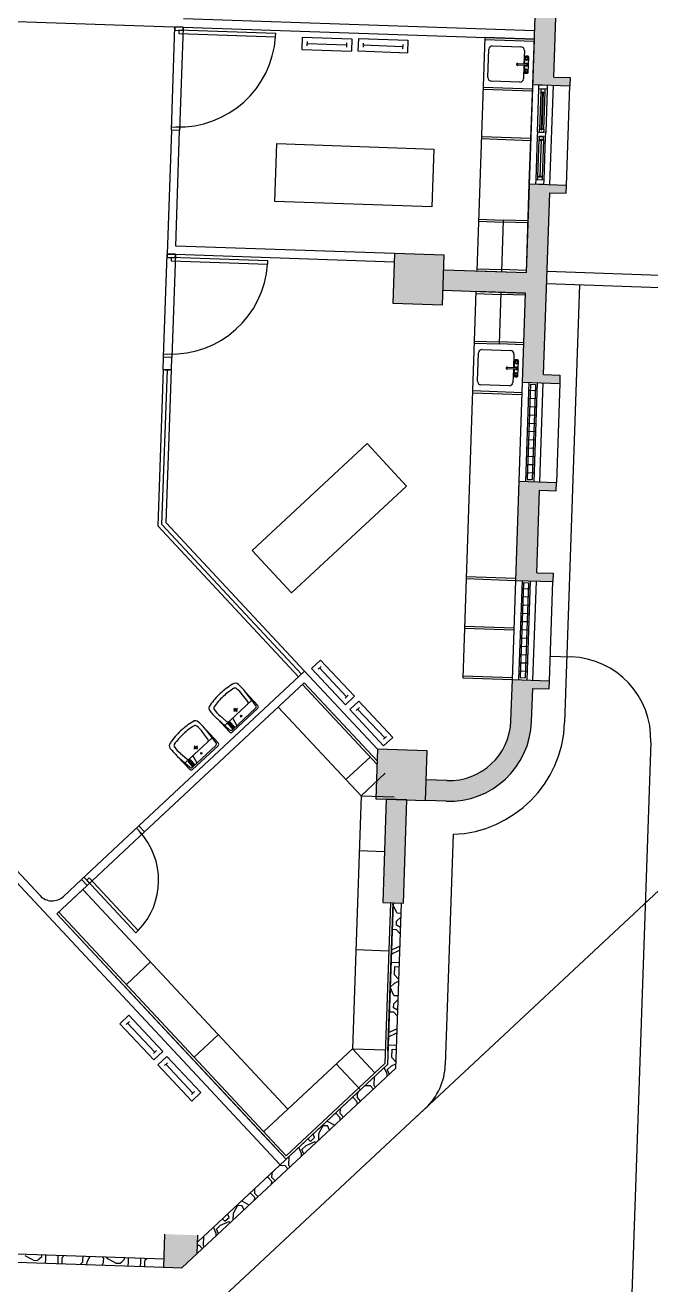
# Model space of a CAD drawing. Extents: x -28 to 149, y -33 to 76.
# Drawn here: x 113.15 to 120.72, y 9.85 to 25.09 of the extents above; entities that cross this region are included whole.
import ezdxf

# ---------------------------------------------------------------- set-up
doc = ezdxf.new("R2010")
doc.units = 0
doc.layers.add('arq-proyección edificios anexos', color=250, linetype='Continuous')

# ---------------------------------------------------------------- blocks, each defined once
blk = doc.blocks.new('Torre Sur')
h = blk.add_hatch(color=256)
h.paths.add_polyline_path([(44.19, 17.894), (44.204, 18.294), (44.404, 18.287), (44.407, 18.387), (43.958, 18.402), (43.94, 17.902, -0.414214), (43.165, 17.179), (42.915, 17.187), (42.907, 16.937), (43.156, 16.929, 0.414214)])
h.paths.add_polyline_path([(44.286, 20.692), (44.486, 20.685), (44.49, 20.785), (44.04, 20.801), (43.999, 19.601), (44.448, 19.586), (44.452, 19.686), (44.252, 19.693)])
h.paths.add_polyline_path([(44.41, 24.29), (44.61, 24.283), (44.613, 24.383), (44.163, 24.399), (44.127, 23.324), (43.127, 23.358), (43.119, 23.109), (44.118, 23.074), (44.081, 22), (44.531, 21.984), (44.534, 22.084), (44.334, 22.091)])
h.paths.add_polyline_path([(44.492, 26.689), (44.692, 26.682), (44.696, 26.782), (44.246, 26.797), (44.205, 25.598), (44.654, 25.582), (44.658, 25.682), (44.458, 25.689)])
h.paths.add_polyline_path([(44.616, 30.286), (44.816, 30.28), (44.819, 30.38), (44.369, 30.395), (44.333, 29.321), (43.333, 29.355), (43.325, 29.105), (44.324, 29.071), (44.287, 27.996), (44.737, 27.981), (44.74, 28.081), (44.54, 28.088)])
for points in [[(43.133, 23.533), (42.534, 23.554), (42.513, 22.954), (43.113, 22.934)], [(42.927, 17.537), (42.328, 17.558), (42.307, 16.958), (42.907, 16.937)], [(42.389, 15.704), (42.639, 15.696), (42.682, 16.945), (42.432, 16.954)]]:
    blk.add_hatch(color=256).paths.add_polyline_path(points)
h = blk.add_hatch(color=256)
h.paths.add_polyline_path([(40.013, 11.333), (39.742, 11.343), (39.74, 11.293), (39.961, 11.285)])
h.paths.add_polyline_path([(39.954, 11.686), (39.754, 11.692), (39.742, 11.343), (39.942, 11.336)])
h.paths.add_polyline_path([(40.154, 11.679), (39.954, 11.686), (39.942, 11.336), (40.013, 11.333), (40.146, 11.458)])
for p, q in [((44.205, 25.598), (44.246, 26.797)), ((44.458, 25.689), (44.492, 26.689)), ((36.978, 26.396), (44.224, 26.147)), ((44.227, 26.247), (39.979, 26.393)), ((39.833, 25.048), (39.876, 26.297)), ((39.876, 26.297), (39.875, 26.257)), ((39.875, 26.257), (39.975, 26.253)), ((39.876, 26.297), (39.976, 26.293)), ((39.976, 26.293), (39.876, 26.297)), ((39.925, 26.255), (39.923, 26.215)), ((39.923, 26.215), (41.094, 26.175)), ((41.095, 26.215), (39.925, 26.255)), ((39.976, 26.293), (39.933, 25.044)), ((39.975, 26.253), (39.976, 26.293)), ((41.094, 26.175), (41.095, 26.215)), ((41.416, 26.173), (41.411, 26.023)), ((41.416, 26.173), (42.016, 26.152)), ((41.475, 26.119), (41.473, 26.068)), ((41.474, 26.096), (41.953, 26.079)), ((41.953, 26.103), (41.952, 26.052)), ((42.016, 26.152), (42.011, 26.002)), ((42.095, 26.154), (42.089, 26.004)), ((42.095, 26.154), (42.694, 26.133)), ((42.153, 26.1), (42.152, 26.049)), ((42.153, 26.077), (42.631, 26.06)), ((42.632, 26.083), (42.63, 26.032)), ((42.694, 26.133), (42.689, 25.983)), ((43.624, 26.168), (43.527, 23.345)), ((43.623, 26.143), (44.223, 26.123)), ((44.224, 26.147), (43.624, 26.168)), ((43.719, 26.067), (44.061, 26.055)), ((44.127, 23.324), (44.224, 26.147)), ((41.411, 26.023), (42.011, 26.002)), ((42.089, 26.004), (42.689, 25.983)), ((43.663, 25.683), (43.674, 26.025)), ((44.103, 26.01), (44.097, 25.848)), ((44.109, 25.932), (44.106, 25.848)), ((44.148, 25.94), (44.119, 25.941)), ((44.151, 25.744), (44.157, 25.93)), ((44.13, 25.829), (44.02, 25.833)), ((44.021, 25.851), (44.13, 25.847)), ((44.097, 25.83), (44.091, 25.668)), ((44.106, 25.83), (44.103, 25.746)), ((44.047, 25.626), (43.704, 25.638)), ((44.112, 25.736), (44.141, 25.735)), ((44.163, 24.399), (44.205, 25.598)), ((44.163, 24.399), (44.205, 25.598)), ((44.205, 25.598), (44.654, 25.582)), ((44.458, 25.689), (44.658, 25.682)), ((44.658, 25.682), (44.654, 25.582)), ((43.602, 25.543), (44.202, 25.523)), ((43.603, 25.568), (44.203, 25.548)), ((44.261, 25.021), (44.279, 25.545)), ((44.279, 25.545), (44.28, 25.595)), ((44.379, 25.542), (44.279, 25.545)), ((44.28, 25.595), (44.38, 25.592)), ((44.303, 25.509), (44.287, 25.055)), ((44.304, 25.544), (44.303, 25.509)), ((44.303, 25.509), (44.323, 25.495)), ((44.354, 25.543), (44.304, 25.544)), ((44.31, 25.054), (44.326, 25.509)), ((44.33, 25.508), (44.314, 25.054)), ((44.323, 25.495), (44.324, 25.511)), ((44.324, 25.511), (44.332, 25.51)), ((44.326, 25.509), (44.33, 25.508)), ((44.332, 25.51), (44.331, 25.495)), ((44.331, 25.495), (44.353, 25.508)), ((44.337, 25.053), (44.353, 25.508)), ((44.353, 25.508), (44.354, 25.543)), ((44.379, 25.542), (44.361, 25.017)), ((44.38, 25.592), (44.379, 25.542)), ((44.413, 24.39), (44.455, 25.589)), ((44.413, 24.39), (44.455, 25.589)), ((44.613, 24.383), (44.654, 25.582)), ((39.833, 25.048), (39.782, 23.548)), ((39.833, 25.048), (39.835, 25.088)), ((39.933, 25.044), (39.833, 25.048)), ((39.933, 25.044), (39.833, 25.048)), ((39.933, 25.044), (39.833, 25.048)), ((39.835, 25.088), (39.935, 25.084)), ((39.885, 23.645), (39.933, 25.044)), ((39.935, 25.084), (39.933, 25.044)), ((44.261, 25.021), (44.259, 24.971)), ((44.361, 25.017), (44.261, 25.021)), ((44.286, 25.02), (44.287, 25.055)), ((44.336, 25.018), (44.286, 25.02)), ((44.287, 25.055), (44.308, 25.068)), ((44.308, 25.068), (44.308, 25.052)), ((44.308, 25.052), (44.316, 25.052)), ((44.314, 25.054), (44.31, 25.054)), ((44.316, 25.052), (44.316, 25.067)), ((44.316, 25.067), (44.337, 25.053)), ((44.337, 25.053), (44.336, 25.018)), ((44.359, 24.967), (44.361, 25.017)), ((41.084, 24.183), (41.108, 24.883)), ((41.108, 24.883), (43.007, 24.818)), ((43.582, 24.944), (44.181, 24.923)), ((43.583, 24.969), (44.182, 24.948)), ((44.259, 24.971), (44.241, 24.446)), ((44.259, 24.971), (44.359, 24.967)), ((44.267, 24.48), (44.283, 24.935)), ((44.284, 24.97), (44.283, 24.935)), ((44.283, 24.935), (44.303, 24.92)), ((44.334, 24.968), (44.284, 24.97)), ((44.306, 24.934), (44.29, 24.479)), ((44.294, 24.479), (44.31, 24.934)), ((44.303, 24.92), (44.304, 24.936)), ((44.304, 24.936), (44.312, 24.936)), ((44.31, 24.934), (44.306, 24.934)), ((44.312, 24.936), (44.311, 24.92)), ((44.311, 24.92), (44.333, 24.933)), ((44.333, 24.933), (44.317, 24.478)), ((44.333, 24.933), (44.334, 24.968)), ((44.341, 24.442), (44.359, 24.967)), ((43.007, 24.818), (42.983, 24.118)), ((44.127, 23.324), (44.163, 24.399)), ((44.163, 24.399), (44.613, 24.383)), ((44.241, 24.446), (44.239, 24.396)), ((44.239, 24.396), (44.339, 24.392)), ((44.341, 24.442), (44.241, 24.446)), ((44.266, 24.445), (44.267, 24.48)), ((44.316, 24.443), (44.266, 24.445)), ((44.267, 24.48), (44.289, 24.493)), ((44.289, 24.493), (44.288, 24.477)), ((44.288, 24.477), (44.296, 24.477)), ((44.29, 24.479), (44.294, 24.479)), ((44.296, 24.477), (44.297, 24.493)), ((44.297, 24.493), (44.317, 24.478)), ((44.317, 24.478), (44.316, 24.443)), ((44.339, 24.392), (44.341, 24.442)), ((44.61, 24.283), (44.613, 24.383)), ((44.334, 22.091), (44.41, 24.29)), ((44.41, 24.29), (44.61, 24.283)), ((42.983, 24.118), (41.084, 24.183)), ((43.548, 23.969), (43.848, 23.959)), ((43.548, 23.944), (43.847, 23.934)), ((43.848, 23.959), (43.827, 23.334)), ((44.147, 23.924), (43.847, 23.934)), ((44.148, 23.949), (43.848, 23.959)), ((42.534, 23.554), (39.885, 23.645)), ((39.739, 22.299), (39.782, 23.548)), ((39.782, 23.548), (39.78, 23.508)), ((39.78, 23.508), (39.88, 23.505)), ((39.782, 23.548), (39.882, 23.545)), ((39.782, 23.548), (39.882, 23.545)), ((39.882, 23.545), (39.782, 23.548)), ((39.83, 23.507), (39.829, 23.467)), ((39.829, 23.467), (40.999, 23.426)), ((41.001, 23.467), (39.83, 23.507)), ((39.882, 23.545), (39.839, 22.296)), ((39.88, 23.505), (39.882, 23.545)), ((39.882, 23.545), (42.53, 23.454)), ((40.999, 23.426), (41.001, 23.467)), ((42.534, 23.554), (42.513, 22.954)), ((43.133, 23.533), (42.534, 23.554)), ((43.113, 22.934), (43.133, 23.533)), ((43.127, 23.358), (44.127, 23.324)), ((43.527, 23.345), (44.127, 23.324)), ((43.528, 23.37), (43.828, 23.359)), ((44.127, 23.349), (43.828, 23.359)), ((44.377, 23.341), (49.813, 23.154)), ((44.372, 23.191), (49.945, 22.999)), ((44.772, 23.177), (44.59, 17.88)), ((43.119, 23.109), (44.118, 23.074)), ((43.518, 23.095), (43.358, 18.423)), ((43.517, 23.07), (43.817, 23.06)), ((44.118, 23.074), (43.518, 23.095)), ((43.818, 23.085), (43.797, 22.46)), ((44.117, 23.049), (43.817, 23.06)), ((43.958, 18.402), (44.118, 23.074)), ((44.081, 22), (44.118, 23.074)), ((42.513, 22.954), (43.113, 22.934)), ((43.497, 22.47), (43.797, 22.46)), ((43.498, 22.495), (43.798, 22.485)), ((44.097, 22.45), (43.797, 22.46)), ((44.097, 22.475), (43.798, 22.485)), ((39.734, 22.149), (39.739, 22.299)), ((39.739, 22.299), (39.74, 22.339)), ((39.839, 22.296), (39.739, 22.299)), ((39.839, 22.296), (39.739, 22.299)), ((39.839, 22.296), (39.739, 22.299)), ((39.74, 22.339), (39.84, 22.336)), ((39.834, 22.146), (39.839, 22.296)), ((39.84, 22.336), (39.839, 22.296)), ((43.537, 22.01), (43.548, 22.352)), ((43.593, 22.394), (43.935, 22.382)), ((43.977, 22.338), (43.971, 22.175)), ((43.983, 22.259), (43.98, 22.175)), ((44.022, 22.267), (43.993, 22.268)), ((44.025, 22.072), (44.031, 22.257)), ((39.734, 22.149), (39.669, 20.259)), ((39.719, 20.278), (39.784, 22.148)), ((39.834, 22.146), (39.734, 22.149)), ((39.834, 22.146), (39.734, 22.149)), ((39.759, 22.148), (39.809, 22.147)), ((39.77, 20.297), (39.834, 22.146)), ((44.003, 22.156), (43.894, 22.16)), ((43.895, 22.178), (44.004, 22.174)), ((43.97, 22.157), (43.965, 21.995)), ((43.979, 22.157), (43.976, 22.073)), ((43.921, 21.954), (43.578, 21.965)), ((43.986, 22.063), (44.015, 22.062)), ((44.04, 20.801), (44.081, 22)), ((44.04, 20.801), (44.081, 22)), ((44.081, 22), (44.531, 21.984)), ((44.157, 21.997), (44.116, 20.798)), ((44.176, 21.972), (44.137, 20.822)), ((44.176, 21.972), (44.236, 21.97)), ((44.236, 21.97), (44.197, 20.82)), ((44.257, 21.994), (44.216, 20.795)), ((44.29, 20.792), (44.331, 21.991)), ((44.29, 20.792), (44.331, 21.991)), ((44.334, 22.091), (44.534, 22.084)), ((44.531, 21.984), (44.49, 20.785)), ((44.534, 22.084), (44.531, 21.984)), ((43.476, 21.871), (44.076, 21.85)), ((43.477, 21.896), (44.077, 21.875)), ((44.15, 21.804), (44.25, 21.8)), ((44.154, 21.902), (44.254, 21.899)), ((44.147, 21.704), (44.247, 21.7)), ((44.14, 21.504), (44.24, 21.5)), ((44.143, 21.604), (44.243, 21.6)), ((44.137, 21.404), (44.236, 21.4)), ((40.809, 19.964), (42.203, 21.255)), ((42.203, 21.255), (42.678, 20.742)), ((44.13, 21.204), (44.23, 21.201)), ((44.133, 21.304), (44.233, 21.3)), ((44.126, 21.104), (44.226, 21.101)), ((44.119, 20.904), (44.219, 20.901)), ((44.123, 21.004), (44.223, 21.001)), ((42.678, 20.742), (41.285, 19.45)), ((43.999, 19.601), (44.04, 20.801)), ((44.04, 20.801), (44.49, 20.785)), ((44.137, 20.822), (44.197, 20.82)), ((44.486, 20.685), (44.49, 20.785)), ((44.252, 19.693), (44.286, 20.692)), ((44.286, 20.692), (44.486, 20.685)), ((41.409, 18.468), (39.719, 20.278)), ((41.445, 18.503), (39.77, 20.297)), ((42.775, 13.091), (50.604, 20.401)), ((39.669, 20.259), (41.372, 18.434)), ((41.285, 19.45), (40.809, 19.964)), ((44.252, 19.693), (44.452, 19.686)), ((44.452, 19.686), (44.448, 19.586)), ((43.399, 19.622), (43.999, 19.601)), ((43.4, 19.647), (44, 19.626)), ((43.958, 18.402), (43.999, 19.601)), ((43.958, 18.402), (43.999, 19.601)), ((43.999, 19.601), (44.448, 19.586)), ((44.075, 19.599), (44.033, 18.399)), ((44.094, 19.573), (44.054, 18.424)), ((44.071, 19.504), (44.171, 19.5)), ((44.094, 19.573), (44.154, 19.571)), ((44.154, 19.571), (44.114, 18.422)), ((44.174, 19.595), (44.133, 18.396)), ((44.207, 18.393), (44.249, 19.593)), ((44.207, 18.393), (44.249, 19.593)), ((44.407, 18.387), (44.448, 19.586)), ((44.068, 19.405), (44.168, 19.402)), ((44.061, 19.205), (44.161, 19.202)), ((44.064, 19.305), (44.164, 19.302)), ((43.379, 19.047), (43.979, 19.027)), ((44.058, 19.105), (44.158, 19.102)), ((43.378, 19.022), (43.978, 19.002)), ((44.051, 18.905), (44.151, 18.902)), ((44.054, 19.005), (44.154, 19.002)), ((44.047, 18.805), (44.147, 18.802)), ((41.528, 18.534), (41.638, 18.637)), ((41.638, 18.637), (42.049, 18.199)), ((44.04, 18.605), (44.14, 18.602)), ((44.044, 18.705), (44.144, 18.702)), ((44.418, 18.685), (44.667, 18.676)), ((41.445, 18.503), (39.441, 16.631)), ((42.328, 17.558), (41.445, 18.503)), ((41.528, 18.534), (41.939, 18.097)), ((41.608, 18.525), (41.645, 18.56)), ((41.625, 18.541), (41.952, 18.192)), ((43.359, 18.448), (43.958, 18.427)), ((44.037, 18.506), (44.137, 18.502)), ((39.509, 16.558), (41.44, 18.361)), ((41.418, 18.341), (42.321, 17.374)), ((41.44, 18.361), (42.323, 17.416)), ((43.358, 18.423), (43.958, 18.402)), ((43.94, 17.902), (43.958, 18.402)), ((43.958, 18.402), (44.407, 18.387)), ((44.054, 18.424), (44.114, 18.422)), ((44.19, 17.894), (44.204, 18.294)), ((44.204, 18.294), (44.404, 18.287)), ((44.404, 18.287), (44.407, 18.387)), ((40.479, 17.845), (40.807, 18.151)), ((40.756, 18.134), (40.693, 18.215)), ((40.879, 18.089), (40.733, 18.246)), ((40.854, 18.089), (40.733, 18.246)), ((41.936, 18.176), (41.973, 18.211)), ((41.939, 18.097), (42.049, 18.199)), ((41.99, 18.037), (42.1, 18.139)), ((42.1, 18.139), (42.51, 17.702)), ((40.571, 17.794), (40.852, 18.056)), ((40.571, 17.767), (40.878, 18.053)), ((40.587, 18.014), (40.631, 18.055)), ((40.59, 18.054), (40.629, 18.012)), ((41.126, 18.068), (42.128, 16.994)), ((41.99, 18.037), (42.401, 17.599)), ((42.07, 18.028), (42.107, 18.063)), ((42.086, 18.044), (42.414, 17.695)), ((40.389, 17.925), (40.536, 17.768)), ((40.389, 17.925), (40.537, 17.793)), ((40.422, 17.962), (40.499, 17.894)), ((40.515, 17.865), (40.519, 17.868)), ((40.572, 17.805), (40.515, 17.865)), ((40.575, 17.808), (40.519, 17.868)), ((40.526, 17.875), (40.53, 17.879)), ((40.582, 17.815), (40.526, 17.875)), ((40.586, 17.818), (40.53, 17.879)), ((40.537, 17.885), (40.541, 17.889)), ((40.593, 17.825), (40.537, 17.885)), ((40.597, 17.829), (40.541, 17.889)), ((40.625, 17.844), (40.575, 17.935)), ((40.593, 17.825), (40.597, 17.829)), ((40.666, 17.951), (40.688, 17.971)), ((40.667, 17.972), (40.686, 17.951)), ((39.998, 17.392), (40.326, 17.697)), ((40.275, 17.681), (40.212, 17.762)), ((40.398, 17.635), (40.252, 17.793)), ((40.373, 17.636), (40.252, 17.793)), ((40.572, 17.805), (40.575, 17.808)), ((40.582, 17.815), (40.586, 17.818)), ((42.398, 17.679), (42.435, 17.714)), ((42.401, 17.599), (42.51, 17.702)), ((40.09, 17.34), (40.37, 17.602)), ((40.09, 17.313), (40.397, 17.6)), ((40.106, 17.561), (40.15, 17.601)), ((40.109, 17.601), (40.148, 17.559)), ((42.328, 17.558), (42.307, 16.958)), ((42.927, 17.537), (42.328, 17.558)), ((42.907, 16.937), (42.927, 17.537)), ((45.632, 17.643), (45.135, 3.153)), ((39.908, 17.472), (40.055, 17.315)), ((39.908, 17.472), (40.056, 17.34)), ((39.941, 17.509), (40.018, 17.441)), ((40.034, 17.412), (40.038, 17.415)), ((40.09, 17.351), (40.034, 17.412)), ((40.094, 17.355), (40.038, 17.415)), ((40.045, 17.422), (40.049, 17.425)), ((40.101, 17.362), (40.045, 17.422)), ((40.105, 17.365), (40.049, 17.425)), ((40.056, 17.432), (40.06, 17.436)), ((40.112, 17.372), (40.056, 17.432)), ((40.116, 17.375), (40.06, 17.436)), ((40.144, 17.391), (40.094, 17.481)), ((40.112, 17.372), (40.116, 17.375)), ((40.185, 17.498), (40.207, 17.518)), ((40.186, 17.519), (40.205, 17.498)), ((42.237, 17.464), (41.945, 17.191)), ((40.09, 17.351), (40.094, 17.355)), ((40.101, 17.362), (40.105, 17.365)), ((42.421, 17.267), (42.128, 16.994)), ((43.165, 17.179), (42.915, 17.187)), ((42.128, 16.994), (42.023, 13.935)), ((42.128, 16.994), (42.528, 16.981)), ((42.307, 16.958), (42.907, 16.937)), ((42.432, 16.954), (42.389, 15.704)), ((42.682, 16.945), (42.432, 16.954)), ((42.639, 15.696), (42.682, 16.945)), ((43.156, 16.929), (42.907, 16.937)), ((38.746, 15.983), (39.441, 16.631)), ((39.441, 16.631), (39.411, 16.604)), ((39.441, 16.631), (39.509, 16.558)), ((39.441, 16.631), (39.509, 16.558)), ((39.509, 16.558), (39.441, 16.631)), ((39.509, 16.558), (38.814, 15.91)), ((39.411, 16.604), (39.48, 16.531)), ((39.48, 16.531), (39.509, 16.558)), ((43.243, 16.529), (43.147, 13.739)), ((37.596, 16.335), (41.148, 12.53)), ((38.244, 15.788), (37.669, 16.404)), ((42.105, 16.334), (42.41, 16.323)), ((38.746, 15.983), (38.775, 16.01)), ((38.775, 16.01), (38.844, 15.937)), ((38.809, 15.973), (38.839, 16.001)), ((38.839, 16.001), (39.433, 15.364)), ((38.449, 15.568), (38.814, 15.91)), ((38.763, 15.862), (38.449, 15.568)), ((38.746, 15.983), (38.527, 15.778)), ((38.814, 15.91), (38.746, 15.983)), ((38.814, 15.91), (38.746, 15.983)), ((38.814, 15.91), (38.746, 15.983)), ((41.242, 13.206), (38.763, 15.862)), ((39.404, 15.337), (38.809, 15.973)), ((38.844, 15.937), (38.814, 15.91)), ((42.389, 15.704), (42.639, 15.696)), ((42.484, 15.701), (42.417, 13.756)), ((42.514, 15.7), (42.447, 13.743)), ((42.452, 13.908), (42.514, 15.7)), ((42.513, 15.681), (42.533, 15.699)), ((42.614, 15.697), (42.545, 13.698)), ((41.221, 12.599), (38.449, 15.568)), ((38.449, 15.568), (40.948, 12.891)), ((41.223, 12.641), (38.471, 15.589)), ((42.512, 15.631), (42.512, 15.631)), ((42.56, 15.579), (42.513, 15.681)), ((42.56, 15.579), (42.61, 15.577)), ((42.61, 15.577), (42.61, 15.577)), ((42.61, 15.577), (42.61, 15.577)), ((42.555, 15.429), (42.556, 15.479)), ((42.604, 15.402), (42.555, 15.429)), ((42.556, 15.479), (42.608, 15.527)), ((42.608, 15.527), (42.608, 15.527)), ((39.433, 15.364), (39.404, 15.337)), ((42.503, 15.381), (42.553, 15.379)), ((42.601, 15.327), (42.553, 15.379)), ((42.064, 15.135), (42.464, 15.121)), ((42.493, 15.081), (42.594, 15.127)), ((42.494, 15.131), (42.596, 15.177)), ((39.582, 14.985), (39.29, 14.712)), ((42.489, 14.981), (42.589, 14.978)), ((42.489, 14.981), (42.489, 14.981)), ((42.534, 14.829), (42.537, 14.929)), ((42.582, 14.778), (42.534, 14.829)), ((42.537, 14.929), (42.587, 14.928)), ((42.477, 14.631), (42.477, 14.631)), ((42.479, 14.681), (42.531, 14.729)), ((42.525, 14.579), (42.479, 14.681)), ((42.531, 14.729), (42.581, 14.753)), ((42.582, 14.778), (42.582, 14.778)), ((42.52, 14.43), (42.522, 14.48)), ((42.522, 14.48), (42.574, 14.528)), ((42.525, 14.579), (42.575, 14.578)), ((42.574, 14.528), (42.574, 14.528)), ((42.575, 14.578), (42.575, 14.578)), ((42.575, 14.578), (42.575, 14.578)), ((39.208, 14.237), (39.318, 14.34)), ((39.318, 14.34), (39.728, 13.902)), ((42.469, 14.381), (42.519, 14.38)), ((42.567, 14.328), (42.519, 14.38)), ((42.569, 14.403), (42.52, 14.43)), ((39.208, 14.237), (39.619, 13.8)), ((39.287, 14.228), (39.325, 14.263)), ((39.304, 14.244), (39.632, 13.895)), ((42.46, 14.131), (42.562, 14.178)), ((40.401, 14.107), (40.109, 13.834)), ((42.458, 14.081), (42.56, 14.128)), ((39.615, 13.879), (39.653, 13.914)), ((39.619, 13.8), (39.728, 13.902)), ((42.023, 13.935), (41.242, 13.206)), ((42.023, 13.935), (42.296, 13.643)), ((42.023, 13.935), (42.423, 13.922)), ((42.455, 13.982), (42.555, 13.978)), ((42.455, 13.981), (42.455, 13.982)), ((42.5, 13.83), (42.503, 13.93)), ((42.503, 13.93), (42.553, 13.928)), ((39.67, 13.74), (39.779, 13.842)), ((39.67, 13.74), (40.081, 13.302)), ((39.749, 13.731), (39.787, 13.766)), ((39.766, 13.747), (40.094, 13.398)), ((39.779, 13.842), (40.19, 13.405)), ((40.151, 11.599), (42.447, 13.743)), ((42.417, 13.756), (41.223, 12.641)), ((41.827, 13.752), (42.12, 13.438)), ((42.445, 13.682), (42.496, 13.73)), ((42.496, 13.73), (42.547, 13.753)), ((42.548, 13.778), (42.5, 13.83)), ((42.548, 13.778), (42.548, 13.778)), ((40.146, 11.458), (42.545, 13.698)), ((41.221, 12.599), (42.326, 13.63)), ((42.288, 13.487), (42.292, 13.598)), ((42.443, 13.632), (42.408, 13.707)), ((42.442, 13.601), (42.443, 13.632)), ((42.47, 13.627), (42.445, 13.682)), ((40.077, 13.382), (40.114, 13.417)), ((42.085, 13.394), (42.096, 13.415)), ((42.177, 13.491), (42.238, 13.489)), ((42.277, 13.447), (42.238, 13.489)), ((42.303, 13.471), (42.288, 13.487)), ((40.081, 13.302), (40.19, 13.405)), ((42.022, 13.346), (42.033, 13.346)), ((42.081, 13.294), (42.033, 13.346)), ((42.08, 13.263), (42.081, 13.294)), ((42.083, 13.344), (42.085, 13.394)), ((42.122, 13.302), (42.083, 13.344)), ((42.909, 13.217), (40.416, 10.889)), ((41.242, 13.206), (40.95, 12.933)), ((41.815, 13.153), (41.826, 13.153)), ((41.874, 13.101), (41.826, 13.153)), ((41.876, 13.151), (41.878, 13.212)), ((41.915, 13.109), (41.876, 13.151)), ((41.618, 12.91), (41.671, 13.008)), ((41.671, 13.008), (41.721, 13.006)), ((41.746, 12.952), (41.721, 13.006)), ((41.723, 13.056), (41.723, 13.067)), ((41.808, 13.01), (41.723, 13.056)), ((41.873, 13.07), (41.874, 13.101)), ((40.948, 12.891), (41.221, 12.599)), ((41.463, 12.765), (41.564, 12.811)), ((41.514, 12.813), (41.485, 12.845)), ((41.514, 12.813), (41.566, 12.861)), ((41.566, 12.861), (41.547, 12.903)), ((41.579, 12.796), (41.564, 12.811)), ((41.615, 12.829), (41.618, 12.91)), ((41.409, 12.667), (41.375, 12.742)), ((41.408, 12.636), (41.409, 12.667)), ((41.411, 12.717), (41.463, 12.765)), ((41.436, 12.662), (41.411, 12.717)), ((41.143, 12.526), (41.204, 12.524)), ((41.243, 12.482), (41.204, 12.524)), ((41.254, 12.522), (41.258, 12.633)), ((41.269, 12.506), (41.254, 12.522)), ((40.988, 12.381), (40.999, 12.381)), ((41.047, 12.329), (40.999, 12.381)), ((41.049, 12.379), (41.051, 12.429)), ((41.088, 12.337), (41.049, 12.379)), ((41.051, 12.429), (41.062, 12.45)), ((40.842, 12.186), (40.844, 12.247)), ((41.046, 12.298), (41.047, 12.329)), ((40.584, 11.945), (40.637, 12.043)), ((40.637, 12.043), (40.687, 12.041)), ((40.712, 11.987), (40.687, 12.041)), ((40.689, 12.091), (40.689, 12.102)), ((40.774, 12.045), (40.689, 12.091)), ((40.781, 12.188), (40.792, 12.188)), ((40.841, 12.136), (40.792, 12.188)), ((40.84, 12.105), (40.841, 12.136)), ((40.881, 12.144), (40.842, 12.186)), ((40.481, 11.848), (40.532, 11.896)), ((40.532, 11.896), (40.513, 11.938)), ((40.581, 11.864), (40.584, 11.945)), ((40.375, 11.702), (40.341, 11.777)), ((40.377, 11.752), (40.429, 11.8)), ((40.402, 11.697), (40.377, 11.752)), ((40.429, 11.8), (40.53, 11.846)), ((40.481, 11.848), (40.451, 11.88)), ((40.545, 11.831), (40.53, 11.846)), ((33.718, 11.6), (39.744, 11.393)), ((39.74, 11.293), (39.754, 11.692)), ((40.146, 11.458), (40.154, 11.679)), ((40.22, 11.557), (40.224, 11.668)), ((40.374, 11.671), (40.375, 11.702)), ((33.715, 11.5), (39.74, 11.293)), ((38.125, 11.398), (38.065, 11.431)), ((38.265, 11.424), (38.265, 11.443)), ((38.314, 11.392), (38.315, 11.442)), ((38.463, 11.387), (38.465, 11.436)), ((38.515, 11.415), (38.535, 11.434)), ((39.961, 11.285), (40.146, 11.458)), ((40.15, 11.559), (40.17, 11.559)), ((40.209, 11.517), (40.17, 11.558)), ((40.235, 11.541), (40.22, 11.557)), ((38.163, 11.377), (38.125, 11.398)), ((38.163, 11.377), (38.213, 11.376)), ((38.213, 11.376), (38.233, 11.394)), ((38.233, 11.394), (38.265, 11.424)), ((38.312, 11.342), (38.314, 11.392)), ((38.462, 11.337), (38.463, 11.387)), ((38.512, 11.335), (38.513, 11.385)), ((38.513, 11.385), (38.515, 11.415)), ((38.731, 11.327), (38.763, 11.357)), ((38.763, 11.376), (38.765, 11.426)), ((38.763, 11.357), (38.763, 11.376)), ((38.812, 11.325), (38.813, 11.355)), ((38.813, 11.355), (38.823, 11.374)), ((38.823, 11.374), (38.85, 11.423)), ((39.014, 11.398), (38.995, 11.418)), ((38.996, 11.318), (39.012, 11.348)), ((39.012, 11.348), (39.013, 11.368)), ((39.013, 11.368), (39.014, 11.398)), ((39.064, 11.396), (39.045, 11.417)), ((39.124, 11.364), (39.064, 11.396)), ((39.162, 11.343), (39.124, 11.364)), ((39.162, 11.343), (39.212, 11.341)), ((39.212, 11.341), (39.233, 11.36)), ((39.233, 11.36), (39.264, 11.39)), ((39.264, 11.39), (39.265, 11.409)), ((39.311, 11.307), (39.313, 11.357)), ((39.313, 11.357), (39.315, 11.407)), ((39.461, 11.302), (39.463, 11.352)), ((39.463, 11.352), (39.465, 11.402)), ((39.511, 11.3), (39.513, 11.35)), ((39.513, 11.35), (39.514, 11.381)), ((39.514, 11.381), (39.534, 11.4)), ((39.731, 11.293), (39.741, 11.302)), ((39.74, 11.293), (39.961, 11.285))]:
    blk.add_line(p, q)
for centre, radius in [((44.132, 25.913), 0.0166), ((44.132, 25.913), 0.0144), ((44.127, 25.763), 0.0166), ((44.127, 25.763), 0.0144), ((44.006, 22.24), 0.0166), ((44.006, 22.24), 0.0144), ((44.001, 22.09), 0.0166), ((44.001, 22.09), 0.0144), ((40.609, 18.034), 0.0162), ((40.677, 17.961), 0.00666), ((40.128, 17.581), 0.0162), ((40.196, 17.508), 0.00666)]:
    blk.add_circle(centre, radius)
for centre, radius, start, end in [((39.925, 26.255), 1.17, 268.033, 356.0671), ((43.717, 26.024), 0.0429, 88.033, 178.033), ((44.06, 26.012), 0.0429, 358.033, 88.033), ((44.119, 25.931), 0.00957, 88.033, 178.033), ((44.112, 25.91), 0.000957, 131.7458, 190.1964), ((44.132, 25.913), 0.0214, 190.1964, 195.8697), ((44.113, 25.92), 0.000957, 101.7458, 160.1964), ((44.132, 25.913), 0.0214, 160.1964, 165.8697), ((44.113, 25.918), 0.000957, 165.8697, 224.3202), ((44.108, 25.914), 0.005, 311.7458, 44.3202), ((44.113, 25.908), 0.000957, 195.8697, 254.3202), ((44.112, 25.926), 0.005, 281.7458, 14.3202), ((44.111, 25.902), 0.005, 341.7458, 74.3202), ((44.132, 25.913), 0.0214, 130.1964, 135.8697), ((44.118, 25.927), 0.000957, 135.8697, 194.3202), ((44.119, 25.929), 0.000957, 71.7458, 130.1964), ((44.121, 25.934), 0.005, 251.7458, 344.3202), ((44.127, 25.933), 0.000957, 105.8697, 164.3202), ((44.132, 25.913), 0.0214, 100.1964, 105.8697), ((44.129, 25.933), 0.000957, 41.7458, 100.1964), ((44.133, 25.937), 0.005, 221.7458, 314.3202), ((44.137, 25.933), 0.000957, 75.8697, 134.3202), ((44.132, 25.913), 0.0214, 70.1964, 75.8697), ((44.139, 25.932), 0.000957, 11.7458, 70.1964), ((44.145, 25.934), 0.005, 191.7458, 284.3202), ((44.147, 25.928), 0.000957, 45.8697, 104.3202), ((44.132, 25.913), 0.0214, 40.1964, 45.8697), ((44.148, 25.93), 0.00957, 358.033, 88.033), ((44.153, 25.9), 0.005, 101.7458, 194.3202), ((44.148, 25.926), 0.000957, 341.7458, 40.1964), ((44.154, 25.925), 0.005, 161.7458, 254.3202), ((44.152, 25.919), 0.000957, 15.8697, 74.3202), ((44.157, 25.912), 0.005, 131.7458, 224.3202), ((44.152, 25.906), 0.000957, 281.7458, 340.1964), ((44.132, 25.913), 0.0214, 10.1964, 15.8697), ((44.153, 25.917), 0.000957, 311.7458, 10.1964), ((44.152, 25.908), 0.000957, 345.8697, 44.3202), ((44.132, 25.913), 0.0214, 340.1964, 345.8697), ((44.02, 25.842), 0.0125, 42.9544, 313.1117), ((44.02, 25.842), 0.00884, 88.033, 268.033), ((44.107, 25.759), 0.000957, 131.7458, 190.1964), ((44.127, 25.763), 0.0214, 190.1964, 195.8697), ((44.108, 25.77), 0.000957, 101.7458, 160.1964), ((44.127, 25.763), 0.0214, 160.1964, 165.8697), ((44.107, 25.768), 0.000957, 165.8697, 224.3202), ((44.103, 25.764), 0.005, 311.7458, 44.3202), ((44.108, 25.757), 0.000957, 195.8697, 254.3202), ((44.106, 25.752), 0.005, 341.7458, 74.3202), ((44.107, 25.776), 0.005, 281.7458, 14.3202), ((44.112, 25.75), 0.000957, 161.7458, 220.1964), ((44.127, 25.763), 0.0214, 220.1964, 225.8697), ((44.127, 25.763), 0.0214, 130.1964, 135.8697), ((44.113, 25.777), 0.000957, 135.8697, 194.3202), ((44.116, 25.784), 0.005, 251.7458, 344.3202), ((44.114, 25.778), 0.000957, 71.7458, 130.1964), ((44.117, 25.9), 0.000957, 161.7458, 220.1964), ((44.132, 25.913), 0.0214, 220.1964, 225.8697), ((44.13, 25.838), 0.0162, 211.138, 144.928), ((44.12, 25.893), 0.005, 11.7458, 104.3202), ((44.118, 25.899), 0.000957, 225.8697, 284.3202), ((44.127, 25.763), 0.0214, 100.1964, 105.8697), ((44.122, 25.783), 0.000957, 105.8697, 164.3202), ((44.128, 25.787), 0.005, 221.7458, 314.3202), ((44.124, 25.783), 0.000957, 41.7458, 100.1964), ((44.126, 25.894), 0.000957, 191.7458, 250.1964), ((44.132, 25.913), 0.0214, 250.1964, 255.8697), ((44.127, 25.893), 0.000957, 255.8697, 314.3202), ((44.132, 25.889), 0.005, 41.7458, 134.3202), ((44.13, 25.838), 0.00884, 268.033, 88.033), ((44.132, 25.783), 0.000957, 75.8697, 134.3202), ((44.127, 25.763), 0.0214, 70.1964, 75.8697), ((44.136, 25.893), 0.000957, 221.7458, 280.1964), ((44.134, 25.782), 0.000957, 11.7458, 70.1964), ((44.14, 25.783), 0.005, 191.7458, 284.3202), ((44.132, 25.913), 0.0214, 280.1964, 285.8697), ((44.138, 25.894), 0.000957, 285.8697, 344.3202), ((44.144, 25.892), 0.005, 71.7458, 164.3202), ((44.142, 25.778), 0.000957, 45.8697, 104.3202), ((44.127, 25.763), 0.0214, 40.1964, 45.8697), ((44.148, 25.75), 0.005, 101.7458, 194.3202), ((44.142, 25.749), 0.000957, 315.8697, 14.3202), ((44.143, 25.776), 0.000957, 341.7458, 40.1964), ((44.149, 25.774), 0.005, 161.7458, 254.3202), ((44.146, 25.898), 0.000957, 251.7458, 310.1964), ((44.132, 25.913), 0.0214, 310.1964, 315.8697), ((44.151, 25.762), 0.005, 131.7458, 224.3202), ((44.147, 25.768), 0.000957, 15.8697, 74.3202), ((44.127, 25.763), 0.0214, 340.1964, 345.8697), ((44.147, 25.756), 0.000957, 281.7458, 340.1964), ((44.147, 25.899), 0.000957, 315.8697, 14.3202), ((44.127, 25.763), 0.0214, 10.1964, 15.8697), ((44.147, 25.766), 0.000957, 311.7458, 10.1964), ((44.147, 25.758), 0.000957, 345.8697, 44.3202), ((43.706, 25.681), 0.0429, 178.033, 268.033), ((44.048, 25.669), 0.0429, 268.033, 358.033), ((44.112, 25.746), 0.00957, 178.033, 268.033), ((44.113, 25.748), 0.000957, 225.8697, 284.3202), ((44.115, 25.742), 0.005, 11.7458, 104.3202), ((44.12, 25.744), 0.000957, 191.7458, 250.1964), ((44.127, 25.763), 0.0214, 250.1964, 255.8697), ((44.122, 25.743), 0.000957, 255.8697, 314.3202), ((44.126, 25.739), 0.005, 41.7458, 134.3202), ((44.131, 25.743), 0.000957, 221.7458, 280.1964), ((44.127, 25.763), 0.0214, 280.1964, 285.8697), ((44.133, 25.743), 0.000957, 285.8697, 344.3202), ((44.139, 25.742), 0.005, 71.7458, 164.3202), ((44.141, 25.747), 0.000957, 251.7458, 310.1964), ((44.127, 25.763), 0.0214, 310.1964, 315.8697), ((44.141, 25.745), 0.00957, 268.033, 358.033), ((39.83, 23.507), 1.17, 268.033, 356.0671), ((43.591, 22.351), 0.0429, 88.033, 178.033), ((43.934, 22.339), 0.0429, 358.033, 88.033), ((43.992, 22.258), 0.00957, 88.033, 178.033), ((44.006, 22.24), 0.0214, 160.1964, 165.8697), ((43.987, 22.247), 0.000957, 101.7458, 160.1964), ((43.987, 22.245), 0.000957, 165.8697, 224.3202), ((43.982, 22.241), 0.005, 311.7458, 44.3202), ((43.986, 22.253), 0.005, 281.7458, 14.3202), ((44.006, 22.24), 0.0214, 130.1964, 135.8697), ((43.992, 22.255), 0.000957, 135.8697, 194.3202), ((43.995, 22.262), 0.005, 251.7458, 344.3202), ((43.993, 22.256), 0.000957, 71.7458, 130.1964), ((44.001, 22.26), 0.000957, 105.8697, 164.3202), ((44.006, 22.24), 0.0214, 100.1964, 105.8697), ((44.003, 22.26), 0.000957, 41.7458, 100.1964), ((44.007, 22.264), 0.005, 221.7458, 314.3202), ((44.011, 22.26), 0.000957, 75.8697, 134.3202), ((44.006, 22.24), 0.0214, 70.1964, 75.8697), ((44.013, 22.26), 0.000957, 11.7458, 70.1964), ((44.019, 22.261), 0.005, 191.7458, 284.3202), ((44.021, 22.255), 0.000957, 45.8697, 104.3202), ((44.006, 22.24), 0.0214, 40.1964, 45.8697), ((44.021, 22.257), 0.00957, 358.033, 88.033), ((44.022, 22.254), 0.000957, 341.7458, 40.1964), ((44.028, 22.252), 0.005, 161.7458, 254.3202), ((44.026, 22.246), 0.000957, 15.8697, 74.3202), ((44.006, 22.24), 0.0214, 10.1964, 15.8697), ((43.894, 22.169), 0.0125, 42.9544, 313.1117), ((43.894, 22.169), 0.00884, 88.033, 268.033), ((44.001, 22.09), 0.0214, 160.1964, 165.8697), ((43.981, 22.095), 0.000957, 165.8697, 224.3202), ((43.977, 22.091), 0.005, 311.7458, 44.3202), ((43.982, 22.097), 0.000957, 101.7458, 160.1964), ((43.981, 22.103), 0.005, 281.7458, 14.3202), ((44.006, 22.24), 0.0214, 190.1964, 195.8697), ((43.986, 22.237), 0.000957, 131.7458, 190.1964), ((43.987, 22.235), 0.000957, 195.8697, 254.3202), ((43.985, 22.229), 0.005, 341.7458, 74.3202), ((44.001, 22.09), 0.0214, 130.1964, 135.8697), ((43.987, 22.104), 0.000957, 135.8697, 194.3202), ((43.988, 22.106), 0.000957, 71.7458, 130.1964), ((43.99, 22.111), 0.005, 251.7458, 344.3202), ((44.006, 22.24), 0.0214, 220.1964, 225.8697), ((43.991, 22.227), 0.000957, 161.7458, 220.1964), ((44.004, 22.165), 0.0162, 211.138, 144.928), ((43.992, 22.226), 0.000957, 225.8697, 284.3202), ((43.994, 22.22), 0.005, 11.7458, 104.3202), ((43.996, 22.11), 0.000957, 105.8697, 164.3202), ((44.001, 22.09), 0.0214, 100.1964, 105.8697), ((43.998, 22.11), 0.000957, 41.7458, 100.1964), ((43.999, 22.221), 0.000957, 191.7458, 250.1964), ((44.002, 22.114), 0.005, 221.7458, 314.3202), ((44.006, 22.24), 0.0214, 250.1964, 255.8697), ((44.001, 22.221), 0.000957, 255.8697, 314.3202), ((44.006, 22.216), 0.005, 41.7458, 134.3202), ((44.004, 22.165), 0.00884, 268.033, 88.033), ((44.001, 22.09), 0.0214, 70.1964, 75.8697), ((44.006, 22.11), 0.000957, 75.8697, 134.3202), ((44.008, 22.109), 0.000957, 11.7458, 70.1964), ((44.01, 22.22), 0.000957, 221.7458, 280.1964), ((44.014, 22.11), 0.005, 191.7458, 284.3202), ((44.006, 22.24), 0.0214, 280.1964, 285.8697), ((44.012, 22.221), 0.000957, 285.8697, 344.3202), ((44.018, 22.219), 0.005, 71.7458, 164.3202), ((44.015, 22.105), 0.000957, 45.8697, 104.3202), ((44.001, 22.09), 0.0214, 40.1964, 45.8697), ((44.022, 22.101), 0.005, 161.7458, 254.3202), ((44.017, 22.103), 0.000957, 341.7458, 40.1964), ((44.02, 22.225), 0.000957, 251.7458, 310.1964), ((44.006, 22.24), 0.0214, 310.1964, 315.8697), ((44.025, 22.089), 0.005, 131.7458, 224.3202), ((44.021, 22.096), 0.000957, 15.8697, 74.3202), ((44.027, 22.228), 0.005, 101.7458, 194.3202), ((44.021, 22.226), 0.000957, 315.8697, 14.3202), ((44.001, 22.09), 0.0214, 10.1964, 15.8697), ((44.021, 22.094), 0.000957, 311.7458, 10.1964), ((44.03, 22.24), 0.005, 131.7458, 224.3202), ((44.006, 22.24), 0.0214, 340.1964, 345.8697), ((44.026, 22.233), 0.000957, 281.7458, 340.1964), ((44.026, 22.244), 0.000957, 311.7458, 10.1964), ((44.026, 22.235), 0.000957, 345.8697, 44.3202), ((43.579, 22.008), 0.0429, 178.033, 268.033), ((43.922, 21.996), 0.0429, 268.033, 358.033), ((43.986, 22.073), 0.00957, 178.033, 268.033), ((43.981, 22.086), 0.000957, 131.7458, 190.1964), ((44.001, 22.09), 0.0214, 190.1964, 195.8697), ((43.982, 22.084), 0.000957, 195.8697, 254.3202), ((43.98, 22.079), 0.005, 341.7458, 74.3202), ((43.986, 22.077), 0.000957, 161.7458, 220.1964), ((44.001, 22.09), 0.0214, 220.1964, 225.8697), ((43.987, 22.075), 0.000957, 225.8697, 284.3202), ((43.988, 22.07), 0.005, 11.7458, 104.3202), ((43.994, 22.071), 0.000957, 191.7458, 250.1964), ((44.001, 22.09), 0.0214, 250.1964, 255.8697), ((43.996, 22.07), 0.000957, 255.8697, 314.3202), ((44, 22.066), 0.005, 41.7458, 134.3202), ((44.005, 22.07), 0.000957, 221.7458, 280.1964), ((44.001, 22.09), 0.0214, 280.1964, 285.8697), ((44.007, 22.07), 0.000957, 285.8697, 344.3202), ((44.013, 22.069), 0.005, 71.7458, 164.3202), ((44.014, 22.074), 0.000957, 251.7458, 310.1964), ((44.001, 22.09), 0.0214, 310.1964, 315.8697), ((44.015, 22.072), 0.00957, 268.033, 358.033), ((44.022, 22.077), 0.005, 101.7458, 194.3202), ((44.016, 22.076), 0.000957, 315.8697, 14.3202), ((44.001, 22.09), 0.0214, 340.1964, 345.8697), ((44.02, 22.083), 0.000957, 281.7458, 340.1964), ((44.021, 22.085), 0.000957, 345.8697, 44.3202), ((44.633, 17.677), 1, 358.033, 88.033), ((41.015, 17.599), 0.866, 120.6927, 133.033), ((41.015, 17.599), 0.816, 121.3573, 133.033), ((40.607, 18.307), 0.05, 43.033, 133.033), ((40.604, 18.274), 0.025, 43.033, 121.3573), ((40.457, 18.065), 0.279, 32.4079, 53.8842), ((40.111, 17.755), 0.792, 38.3254, 47.7406), ((41.015, 17.599), 0.866, 133.033, 145.3734), ((41.015, 17.599), 0.816, 133.033, 144.7087), ((40.736, 18.119), 0.025, 313.033, 37.8386), ((40.337, 18.054), 0.05, 133.033, 223.033), ((40.922, 18.511), 0.792, 218.3254, 227.7406), ((40.37, 18.056), 0.025, 144.7087, 223.033), ((40.588, 18.187), 0.279, 212.1819, 233.6582), ((40.834, 18.074), 0.025, 313.033, 37.8386), ((40.861, 18.072), 0.025, 313.033, 43.033), ((40.534, 17.146), 0.866, 120.6927, 133.033), ((40.534, 17.146), 0.816, 121.3573, 133.033), ((40.126, 17.853), 0.05, 43.033, 133.033), ((40.123, 17.821), 0.025, 43.033, 121.3573), ((39.976, 17.612), 0.279, 32.4079, 53.8842), ((39.63, 17.301), 0.792, 38.3254, 47.7406), ((40.515, 17.913), 0.025, 228.2274, 313.033), ((43.191, 17.928), 1, 268.033, 358.033), ((43.191, 17.928), 0.75, 268.033, 358.033), ((43.191, 17.928), 1.4, 272.1291, 358.033), ((40.534, 17.146), 0.866, 133.033, 145.3734), ((40.534, 17.146), 0.816, 133.033, 144.7087), ((40.255, 17.666), 0.025, 313.033, 37.8386), ((40.554, 17.785), 0.025, 223.033, 313.033), ((40.554, 17.812), 0.025, 228.2274, 313.033), ((39.856, 17.601), 0.05, 133.033, 223.033), ((40.441, 18.058), 0.792, 218.3254, 227.7406), ((39.889, 17.602), 0.025, 144.7087, 223.033), ((40.107, 17.734), 0.279, 212.1819, 233.6582), ((40.353, 17.621), 0.025, 313.033, 37.8386), ((40.38, 17.618), 0.025, 313.033, 43.033), ((40.034, 17.46), 0.025, 228.2274, 313.033), ((40.073, 17.332), 0.025, 223.033, 313.033), ((40.072, 17.358), 0.025, 228.2274, 313.033), ((38.809, 15.973), 0.87, 315.6772, 43.033), ((38.39, 15.924), 0.2, 223.033, 313.033), ((42.397, 13.765), 0.75, 313.033, 358.033)]:
    blk.add_arc(centre, radius, start, end)

msp = doc.modelspace()

# ---------------------------------------------------------------- block references
at = {"layer": 'arq-proyección edificios anexos', "lineweight": 0}
msp.add_blockref('Torre Sur', (75.083, -1.228), dxfattribs=at)

doc.saveas('drawing.dxf')
